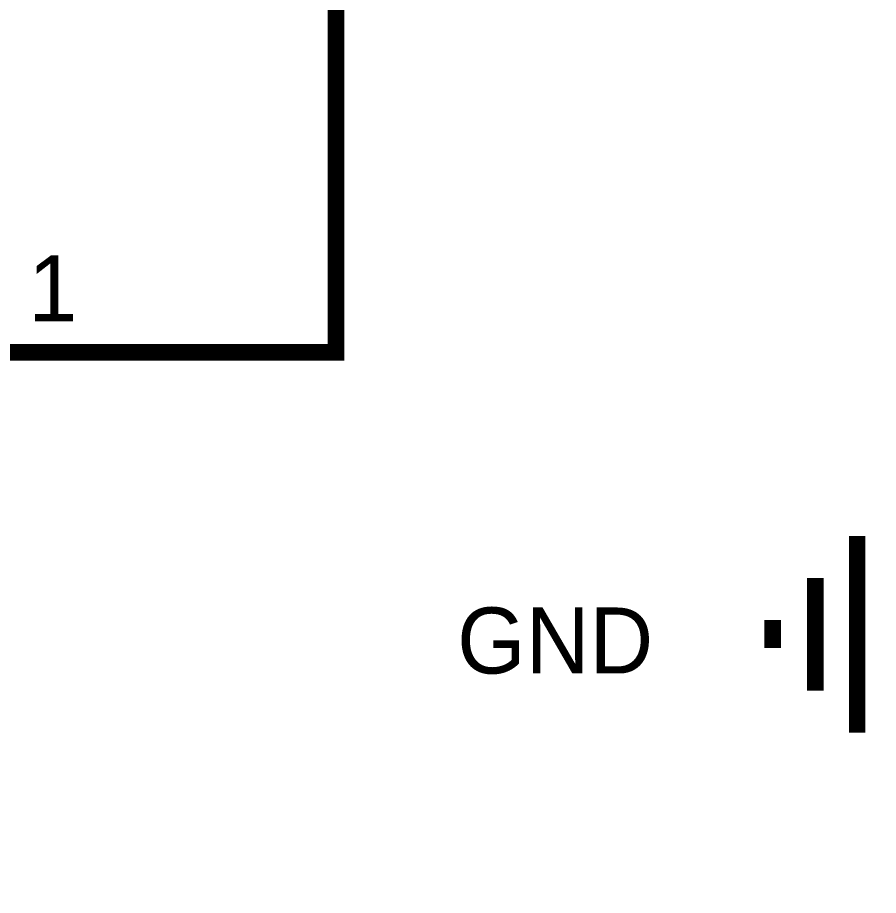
# Model space of a CAD drawing. Header units: inches. Extents: x 0 to 569, y 0 to 432.
# Drawn here: x 19.65 to 35.19, y 114.66 to 130.49 of the extents above; entities that cross this region are included whole.
import ezdxf

# ---------------------------------------------------------------- set-up
doc = ezdxf.new("R2010")
doc.units = ezdxf.units.IN
doc.layers.add('Sheet', color=255, linetype='Continuous')

msp = doc.modelspace()

# ---------------------------------------------------------------- linework, layer by layer
at = {"layer": 'Sheet'}
for points in [[(104.142, 81.273, 0.3, 0.3, 0), (104.142, 149.858, 0.3, 0.3, 0), (68.585, 149.858, 0.3, 0.3, 0), (68.585, 147.315, 0.3, 0.3, 0), (25.4, 147.315, 0.3, 0.3, 0), (25.4, 124.458, 0.3, 0.3, 0), (22.87, 124.458, 0.3, 0.3, 0)], [(17.785, 124.458, 0.3, 0.3, 0), (22.87, 124.458, 0.3, 0.3, 0)], [(34.801, 121.146, 0.3, 0.3, 0), (34.801, 117.599, 0.3, 0.3, 0)], [(34.044, 120.39, 0.3, 0.3, 0), (34.044, 118.356, 0.3, 0.3, 0)], [(33.275, 119.633, 0.3, 0.3, 0), (33.275, 119.125, 0.3, 0.3, 0)]]:
    msp.add_lwpolyline(points, format="xyseb", dxfattribs=at)

# ---------------------------------------------------------------- texts
for s, height, p in [('1', 1.191, (19.844, 125.016)), ('GND', 1.1906, (27.583, 118.666))]:
    msp.add_text(s, height=height, dxfattribs=at).set_placement(p)

doc.saveas('drawing.dxf')
